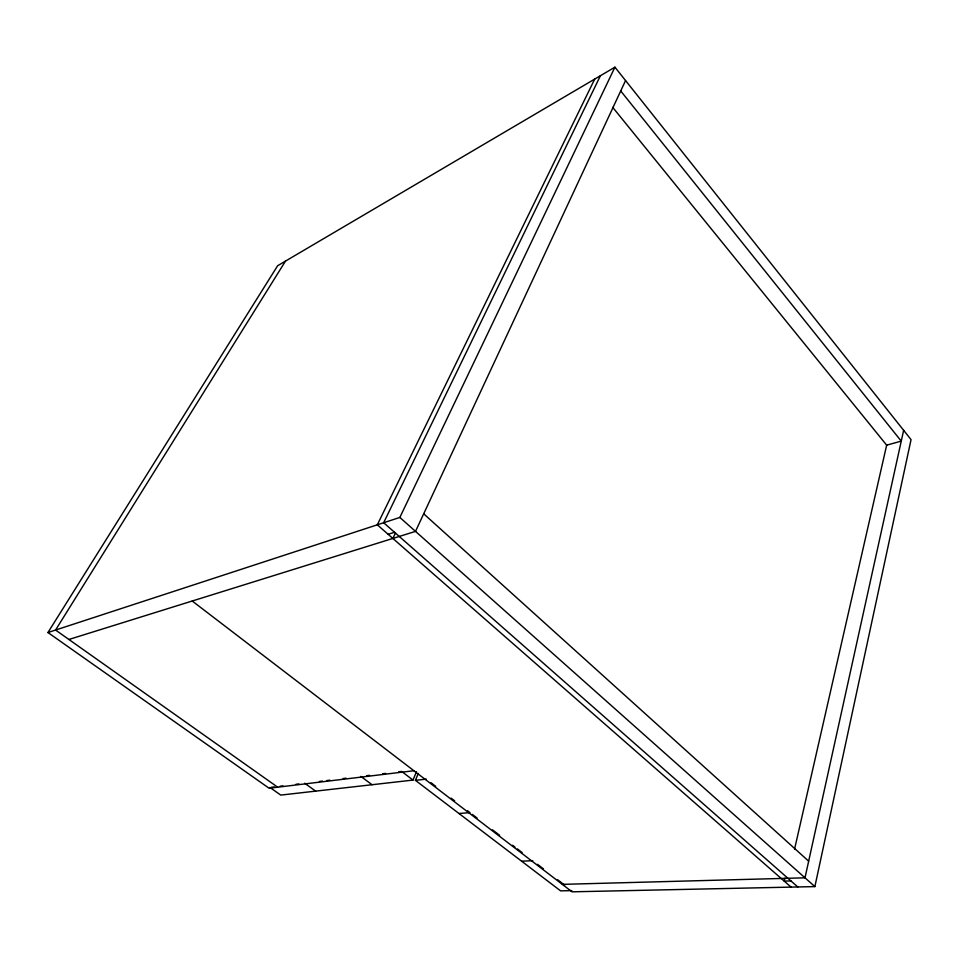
<?xml version="1.0" encoding="UTF-8"?>
<svg xmlns="http://www.w3.org/2000/svg" width="959" height="959" viewBox="0 0 959 959"><rect width="100%" height="100%" fill="white"/><g stroke="black" fill="none" stroke-linecap="round" stroke-linejoin="round"><path stroke-width="1.44" d="M192.232 601.017L572.079 891.822L814.874 886.596L911.05 439.63L614.923 67.178L277.654 265.715L47.95 632.532L269.095 788.238L413.916 770.724M903.642 430.315L804.997 877.821L562.346 884.366M794.579 849.075L886.787 444.64M784.894 878.192L784.222 881.117L790.947 880.937M571.804 890.611L560.595 890.863L415.427 780.35L418.268 773.445M269.923 787.459L280.771 795.095L413.005 780.075L416.422 771.791M625.556 80.568L415.511 531.382L68.904 639.473M392.878 538.443L395.456 533.036M47.95 632.532L399.843 517.44L614.923 67.178M600.418 75.713L383.66 522.727L797.804 886.967M594.7 79.082L377.307 524.813L791.067 887.111M285.482 261.112L55.574 630.039L277.702 787.195M388.143 534.295L394.521 532.281M271.373 787.279L274.262 786.931M280.064 786.224L282.953 785.865M295.995 784.282L298.884 783.935M319.455 781.429L322.416 781.07M326.851 780.53L329.8 780.17M343.106 778.552L346.055 778.193M366.662 775.687L369.575 775.34M382.701 773.745L385.614 773.386M398.728 771.791L401.641 771.432L413.005 780.075M415.427 780.35L426.287 779.128M458.989 813.508L469.97 812.597L467.608 810.787M521.624 861.194L532.76 860.691M304.674 783.227L315.679 791.139M360.836 776.394L372.056 784.726M431.011 782.748L435.734 786.356M451.078 798.116L454.626 800.837M472.343 814.407L477.079 818.039M492.482 829.835L499.591 835.277M512.621 845.263L514.983 847.085M517.357 848.895L522.092 852.527M537.484 864.323L543.405 868.854M557.599 879.727L564.707 885.169M399.843 517.44L814.874 886.596M423.698 513.808L808.665 861.17M612.741 107.384L886.667 445.156L901.256 441.128L620.713 90.949"/></g></svg>
